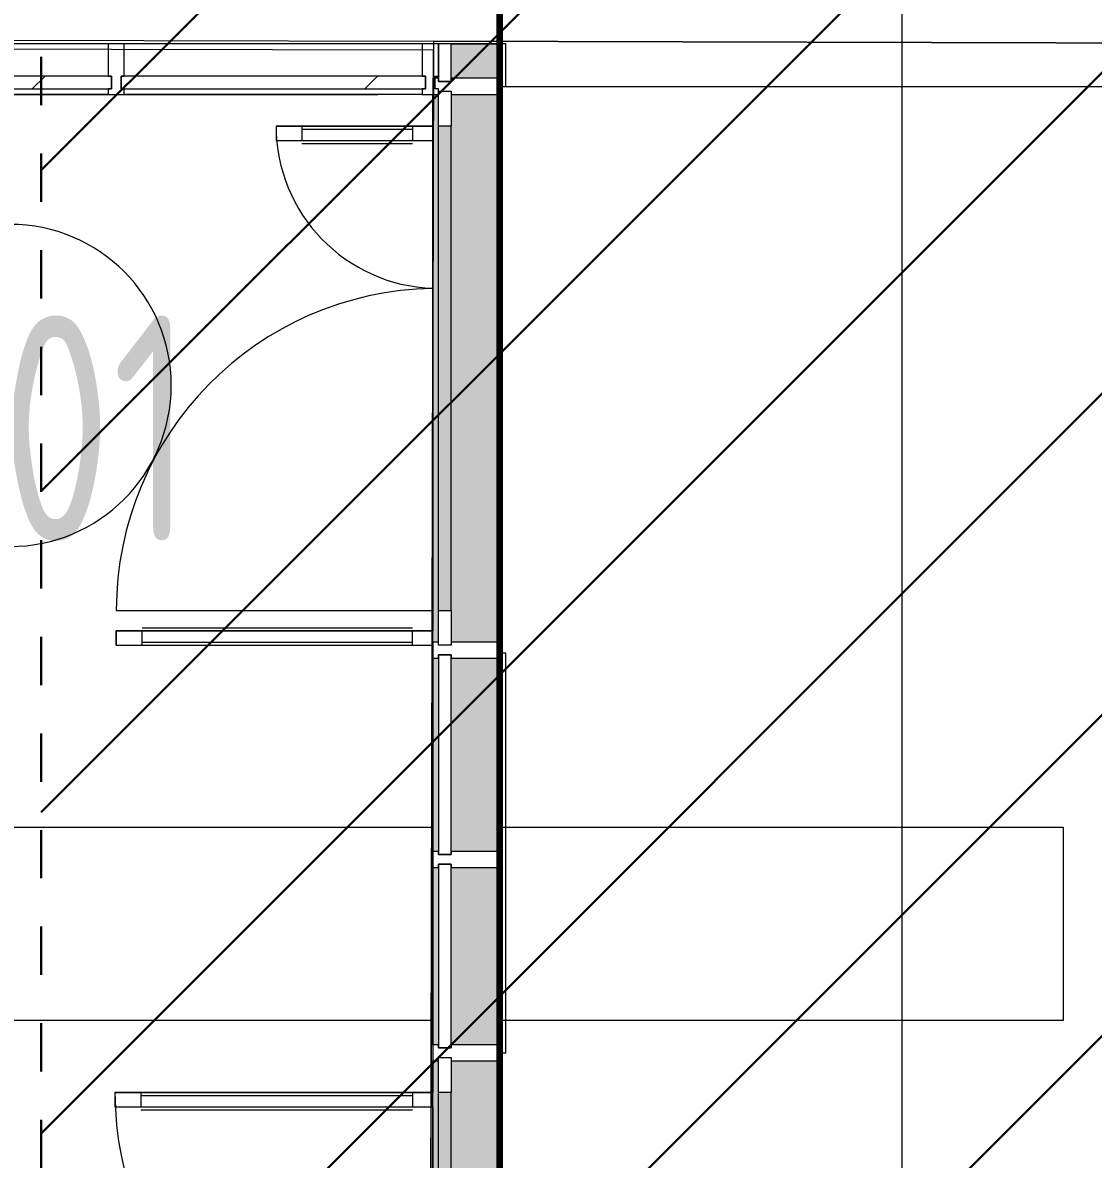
# Model space of a CAD drawing. Header units: millimetres. Extents: x -249154 to 415037, y -45458 to 354837.
# Drawn here: x 5344 to 8668, y 17283 to 20811 of the extents above; entities that cross this region are included whole.
import ezdxf

# ---------------------------------------------------------------- set-up
doc = ezdxf.new("R2010")
doc.units = ezdxf.units.MM
doc.linetypes.add('Штрих короткий', pattern=[600, 300, -300])
for name, color, linetype, lineweight in [('0) строит. леса', 20, 'Continuous', 30), ('3.4) Шп. баз 4 в 525 поз 4838м2', 160, 'Continuous', 140), ('3.4) Шп. фин 4 в 529 поз 11227м2', 6, 'Continuous', 140), ('4) демонтаж НЗ №2', 1, 'Continuous', 35), ('A-AREA-BNDY', 7, 'Continuous', 5), ('A-AREA-IDEN', 7, 'Continuous', 9), ('A-DETL-GENF', 7, 'Continuous', 9), ('A-FLOR', 7, 'Continuous', 9), ('A-GLAZ-CURT', 7, 'Continuous', 9), ('A-GLAZ-CURT-1', 7, 'Continuous', 5), ('A-GLAZ-CURT-2', 7, 'Continuous', 20), ('A-GLAZ-CWMG', 7, 'Continuous', 9), ('A-GLAZ-CWMG-1', 7, 'Continuous', 20), ('Оси', 7, 'Continuous', 9)]:
    doc.layers.add(name, color=color, linetype=linetype, lineweight=lineweight)
doc.layers.add('A-DOOR-1', color=7, linetype='Continuous', lineweight=5, true_color=0xc0c0c0)
doc.styles.add('СПДС', font='ГОСТ тип А.ttf', dxfattribs={"width": 0.9})

# ---------------------------------------------------------------- blocks, each defined once
blk = doc.blocks.new('Системная панель - Стекло - 40мм-23189506-Объем проектирования 1 этажа')
at = {"layer": 'A-GLAZ-CURT-1'}
h = blk.add_hatch(dxfattribs=at)
h.set_pattern_fill('FP_70', color=256, style=0, pattern_type=2)
h.set_pattern_definition([(45, (-5027.5, -20542), (-565.685, 565.685), [400, -1200]), (45, (-5427.5, -20742), (-565.685, 565.685), [1200, -400]), (45, (-4627.5, -20942), (-565.685, 565.685), [400, -1200])])
h.paths.add_polyline_path([(-467.9, 0), (727.5, 0), (727.5, 40), (-727.5, 40), (-727.5, 0), (-508.4, 0)])
at = {"layer": 'A-GLAZ-CURT-2'}
for p, q in [((727.5, 40), (-727.5, 40)), ((-727.5, 40), (-727.5, 0)), ((727.5, 0), (727.5, 40)), ((-727.5, 0), (727.5, 0))]:
    blk.add_line(p, q, dxfattribs=at)
blk = doc.blocks.new('Прямоугольный импост - Импост структурный с накладкой - 160мм-19877844-Объем проектирования 1 этажа')
at = {"layer": 'A-GLAZ-CWMG-1'}
for p, q in [((-50, 0), (-50, 17)), ((-50, 17), (0, 17)), ((-40, 0), (-50, 0)), ((-40, -40), (-40, 0)), ((0, 0), (-10, 0)), ((-10, 0), (-10, -40)), ((0, 7), (0, 0)), ((-50, -140), (-50, -40)), ((-50, -40), (-40, -40)), ((-10, -40), (0, -40)), ((0, -40), (0, -140)), ((0, -140), (-50, -140))]:
    blk.add_line(p, q, dxfattribs=at)
blk = doc.blocks.new('Прямоугольный импост - Импост структурный с накладкой - 190мм-24242608-Объем проектирования 1 этажа')
at = {"layer": 'A-GLAZ-CWMG'}
for points in [[(6760, 20775), (6760, 20882), (6610, 20882), (6610, 20775), (6640, 20775)], [(6560, 20775), (6570, 20775), (6570, 20782), (6560, 20782)]]:
    blk.add_hatch(color=256, dxfattribs=at).paths.add_polyline_path(points)
for p in [(6610, 20882), (6760, 20775)]:
    blk.add_line(p, (6760, 20882), dxfattribs=at)
blk = doc.blocks.new('Системная панель - Стекло - 40мм-32257947-Объем проектирования 1 этажа')
at = {"layer": 'A-GLAZ-CURT-1'}
h = blk.add_hatch(dxfattribs=at)
h.set_pattern_fill('FP_71', color=256, style=0, pattern_type=2)
h.set_pattern_definition([(135, (18475, -6770), (-565.685, -565.685), [400, -1200]), (135, (18675, -7170), (-565.685, -565.685), [1200, -400]), (135, (18875, -6370), (-565.685, -565.685), [400, -1200])])
h.paths.add_polyline_path([(310, 0), (310, 40), (-310, 40), (-310, 0), (245, 0)])
at = {"layer": 'A-GLAZ-CURT-2'}
for p, q in [((310, 40), (-310, 40)), ((-310, 40), (-310, 0)), ((310, 0), (310, 40)), ((-310, 0), (310, 0))]:
    blk.add_line(p, q, dxfattribs=at)
blk = doc.blocks.new('Прямоугольный импост - Импост структурный с накладкой - 190мм-32257948-Объем проектирования 1 этажа')
at = {"layer": 'A-GLAZ-CWMG'}
for points in [[(6553, 18375), (6570, 18375), (6570, 18975), (6553, 18975), (6553, 18409.4)], [(6610, 18375), (6760, 18375), (6760, 18975), (6610, 18975), (6610, 18450)]]:
    blk.add_hatch(color=256, dxfattribs=at).paths.add_polyline_path(points)
for p, q in [((6553, 18375), (6553, 18975)), ((6760, 18375), (6760, 18975))]:
    blk.add_line(p, q, dxfattribs=at)
blk = doc.blocks.new('Прямоугольный импост - Импост структурный с накладкой - 190мм-32257698-Объем проектирования 1 этажа')
at = {"layer": 'A-GLAZ-CWMG'}
for points in [[(6560, 16025), (6570, 16025), (6570, 17725), (6553, 17725), (6553, 16025)], [(6760, 16025), (6760, 17725), (6610, 17725), (6610, 16025)], [(6570, 16123), (6610, 16123), (6610, 17627), (6570, 17627), (6570, 16699.3)]]:
    blk.add_hatch(color=256, dxfattribs=at).paths.add_polyline_path(points)
for p, q in [((6553, 16025), (6553, 17725)), ((6760, 16025), (6760, 17725)), ((6570, 16123), (6570, 17627)), ((6610, 16123), (6610, 17627))]:
    blk.add_line(p, q, dxfattribs=at)
blk = doc.blocks.new('Прямоугольный импост - Импост структурный с накладкой - 190мм-22862222-Объем проектирования 1 этажа')
at = {"layer": 'A-GLAZ-CWMG-1'}
for p, q in [((-25, 0), (-25, 17)), ((-25, 17), (25, 17)), ((25, 0), (15, 0)), ((15, 0), (15, -40)), ((25, 17), (25, 0)), ((-25, -190), (-25, -40)), ((15, -40), (25, -40)), ((25, -40), (25, -190)), ((25, -190), (-25, -190))]:
    blk.add_line(p, q, dxfattribs=at)
blk = doc.blocks.new('Прямоугольный импост - Импост структурный с накладкой - 190мм-V44-Объем проектирования 1 этажа')
at = {"layer": 'A-GLAZ-CWMG-1'}
for p, q in [((-25, 0), (-25, 17)), ((-25, 17), (25, 17)), ((-15, 0), (-25, 0)), ((-15, -40), (-15, 0)), ((25, 17), (25, 0)), ((-25, -190), (-25, -40)), ((-25, -40), (-15, -40)), ((25, -40), (25, -190)), ((25, -190), (-25, -190))]:
    blk.add_line(p, q, dxfattribs=at)
blk = doc.blocks.new('Дверь_Витражная_остекление_ - ДВН_ДАО_Главный вход_1800 в свету 4-32257700-Объем проектирования 1 этажа')
at = {"layer": 'A-DETL-GENF'}
for p, q in [((-752, -1004), (-752, -17)), ((-752, -17), (-752, -1004)), ((-707, -1004), (-707, -17)), ((-707, -1004), (-707, -17)), ((815, -500), (815, -17)), ((815, -17), (815, -500)), ((860, -500), (860, -17)), ((860, -500), (860, -17)), ((-752, -80), (-707, -80)), ((-742, -924), (-742, -80)), ((-698, -924), (-698, -80)), ((806, -420), (806, -80)), ((860, -80), (815, -80)), ((850, -420), (850, -80)), ((860, -420), (815, -420)), ((860, -500), (815, -500)), ((815, -500), (860, -500)), ((-752, -924), (-707, -924)), ((-752, -1004), (-707, -1004)), ((-752, -1004), (-707, -1004))]:
    blk.add_line(p, q, dxfattribs=at)
at = {"layer": 'A-DOOR-1'}
for p, q in [((-860, 40), (-752, 40)), ((-860, 0), (-860, 40)), ((-752, 40), (-752, 0)), ((752, 40), (860, 40)), ((752, 0), (752, 40)), ((860, 40), (860, 0)), ((-752, 0), (-860, 0)), ((-752, -1004), (-752, -17)), ((860, 0), (752, 0)), ((752, -500), (752, -17))]:
    blk.add_line(p, q, dxfattribs=at)
for centre, radius, start, end in [((-752, 0), 1004, 270, 359.0249), ((752, 0), 500, 181.9705, 270)]:
    blk.add_arc(centre, radius, start, end, dxfattribs=at)
blk = doc.blocks.new('Прямоугольный импост - Импост структурный с накладкой - 160мм-23189503-Объем проектирования 1 этажа')
at = {"layer": 'A-GLAZ-CWMG'}
for p, q in [((5545, 20882), (4110, 20882)), ((5545, 20725), (4110, 20725))]:
    blk.add_line(p, q, dxfattribs=at)
blk = doc.blocks.new('Системная панель - Стекло - 40мм-31929511-Объем проектирования 1 этажа')
at = {"layer": 'A-GLAZ-CURT-1'}
h = blk.add_hatch(dxfattribs=at)
h.set_pattern_fill('FP_129', color=256, style=0, pattern_type=2)
h.set_pattern_definition([(135, (20623.5, -6770), (-565.685, -565.685), [400, -1200]), (135, (20823.5, -7170), (-565.685, -565.685), [1200, -400]), (135, (21023.5, -6370), (-565.685, -565.685), [400, -1200])])
h.paths.add_polyline_path([(58.5, 16.2), (58.5, 40), (-58.5, 40), (-58.5, 0), (58.5, 0), (58.5, 11.7)])
at = {"layer": 'A-GLAZ-CURT-2'}
for p, q in [((58.5, 40), (-58.5, 40)), ((-58.5, 40), (-58.5, 0)), ((58.5, 0), (58.5, 40)), ((-58.5, 0), (58.5, 0))]:
    blk.add_line(p, q, dxfattribs=at)
blk = doc.blocks.new('Системная панель - Стекло - 40мм-23770450-Объем проектирования 1 этажа')
at = {"layer": 'A-GLAZ-CURT-1'}
h = blk.add_hatch(dxfattribs=at)
h.set_pattern_fill('FP_143', color=256, style=0, pattern_type=2)
h.set_pattern_definition([(45, (-6257.5, -20542), (-565.685, 565.685), [400, -1200]), (45, (-6657.5, -20742), (-565.685, 565.685), [1200, -400]), (45, (-5857.5, -20942), (-565.685, 565.685), [400, -1200])])
h.paths.add_polyline_path([(-472.5, 0), (472.5, 0), (472.5, 40), (-472.5, 40), (-472.5, 28)])
at = {"layer": 'A-GLAZ-CURT-2'}
for p, q in [((472.5, 40), (-472.5, 40)), ((-472.5, 40), (-472.5, 0)), ((472.5, 0), (472.5, 40)), ((-472.5, 0), (472.5, 0))]:
    blk.add_line(p, q, dxfattribs=at)
blk = doc.blocks.new('Прямоугольный импост - Импост структурный с накладкой - 160мм-23770448-Объем проектирования 1 этажа')
at = {"layer": 'A-GLAZ-CWMG'}
for p, q in [((6520, 20882), (5595, 20882)), ((6520, 20725), (5595, 20725))]:
    blk.add_line(p, q, dxfattribs=at)
blk = doc.blocks.new('Прямоугольный импост - Импост структурный с накладкой - 160мм-19877843-Объем проектирования 1 этажа')
at = {"layer": 'A-GLAZ-CWMG-1'}
for p, q in [((-25, 0), (-25, 17)), ((-25, 17), (25, 17)), ((-15, 0), (-25, 0)), ((-15, -40), (-15, 0)), ((25, 0), (15, 0)), ((15, 0), (15, -40)), ((25, 17), (25, 0)), ((-25, -140), (-25, -40)), ((-25, -40), (-15, -40)), ((15, -40), (25, -40)), ((25, -40), (25, -140)), ((25, -140), (-25, -140))]:
    blk.add_line(p, q, dxfattribs=at)
blk = doc.blocks.new('Прямоугольный импост - Импост структурный с накладкой - 190мм-V155-Объем проектирования 1 этажа')
at = {"layer": 'A-GLAZ-CWMG-1'}
for p, q in [((-25, 0), (-25, 17)), ((-25, 17), (25, 17)), ((-15, 0), (-25, 0)), ((-15, -40), (-15, 0)), ((25, 17), (25, 0)), ((-25, -190), (-25, -40)), ((-25, -40), (-15, -40)), ((25, -40), (25, -190)), ((25, -190), (-25, -190))]:
    blk.add_line(p, q, dxfattribs=at)
blk = doc.blocks.new('Дверь_Витражная_остекление_ - ДВН_ДАО_Главный вход_1800 в свету 3-32257949-Объем проектирования 1 этажа')
at = {"layer": 'A-DETL-GENF'}
for p, q in [((-752, -504), (-752, -17)), ((-752, -17), (-752, -504)), ((-707, -504), (-707, -17)), ((-707, -504), (-707, -17)), ((815, -1000), (815, -17)), ((815, -17), (815, -1000)), ((860, -1000), (860, -17)), ((860, -1000), (860, -17)), ((-752, -80), (-707, -80)), ((-742, -424), (-742, -80)), ((-698, -424), (-698, -80)), ((806, -920), (806, -80)), ((860, -80), (815, -80)), ((850, -920), (850, -80)), ((-752, -424), (-707, -424)), ((-752, -504), (-707, -504)), ((-752, -504), (-707, -504)), ((860, -920), (815, -920)), ((860, -1000), (815, -1000)), ((815, -1000), (860, -1000))]:
    blk.add_line(p, q, dxfattribs=at)
at = {"layer": 'A-DOOR-1'}
for p, q in [((-860, 40), (-752, 40)), ((-860, 0), (-860, 40)), ((-752, 40), (-752, 0)), ((752, 40), (860, 40)), ((752, 0), (752, 40)), ((860, 40), (860, 0)), ((-752, 0), (-860, 0)), ((-752, -504), (-752, -17)), ((860, 0), (752, 0)), ((752, -1000), (752, -17))]:
    blk.add_line(p, q, dxfattribs=at)
for centre, radius, start, end in [((-752, 0), 504, 270, 358.0452), ((752, 0), 1000, 180.979, 270)]:
    blk.add_arc(centre, radius, start, end, dxfattribs=at)
blk = doc.blocks.new('Системная панель - Стекло - 40мм-23926328-Объем проектирования 1 этажа')
at = {"layer": 'A-GLAZ-CURT-1'}
h = blk.add_hatch(dxfattribs=at)
h.set_pattern_fill('FP_157', color=256, style=0, pattern_type=2)
h.set_pattern_definition([(135, (17850, -6770), (-565.685, -565.685), [400, -1200]), (135, (18050, -7170), (-565.685, -565.685), [1200, -400]), (135, (18250, -6370), (-565.685, -565.685), [400, -1200])])
h.paths.add_polyline_path([(285, 40), (-285, 40), (-285, 0), (285, 0)])
at = {"layer": 'A-GLAZ-CURT-2'}
for p, q in [((285, 40), (-285, 40)), ((-285, 40), (-285, 0)), ((285, 0), (285, 40)), ((-285, 0), (285, 0))]:
    blk.add_line(p, q, dxfattribs=at)
blk = doc.blocks.new('Прямоугольный импост - Импост структурный с накладкой - 190мм-23926323-Объем проектирования 1 этажа')
at = {"layer": 'A-GLAZ-CWMG'}
for points in [[(6570, 17775), (6570, 18325), (6553, 18325), (6553, 17775), (6560, 17775)], [(6610, 17775), (6760, 17775), (6760, 18325), (6610, 18325), (6610, 17830)]]:
    blk.add_hatch(color=256, dxfattribs=at).paths.add_polyline_path(points)
for p, q in [((6553, 17775), (6553, 18325)), ((6760, 17775), (6760, 18325))]:
    blk.add_line(p, q, dxfattribs=at)
blk = doc.blocks.new('Прямоугольный импост - Импост структурный с накладкой - 190мм-V156-Объем проектирования 1 этажа')
at = {"layer": 'A-GLAZ-CWMG-1'}
for p, q in [((-25, 0), (-25, 17)), ((-25, 17), (25, 17)), ((-15, 0), (-25, 0)), ((-15, -40), (-15, 0)), ((25, 0), (15, 0)), ((15, 0), (15, -40)), ((25, 17), (25, 0)), ((-25, -190), (-25, -40)), ((-25, -40), (-15, -40)), ((15, -40), (25, -40)), ((25, -40), (25, -190)), ((25, -190), (-25, -190))]:
    blk.add_line(p, q, dxfattribs=at)
blk = doc.blocks.new('Марка_Помещения - Номер-25198446-Объем проектирования 1 этажа')
at = {"layer": 'A-AREA-IDEN'}
for start, end in [(360, 180), (180, 360)]:
    blk.add_arc((0, 0), 2.5, start, end, dxfattribs=at)

msp = doc.modelspace()

# ---------------------------------------------------------------- hatches: boundary and pattern name
at = {"layer": '0) строит. леса', "linetype": 'Штрих короткий', "ltscale": 0.5}
h = msp.add_hatch(dxfattribs=at)
h.set_pattern_fill('ANSI31', color=256, scale=222)
h.paths.add_polyline_path([(12251.3, 25505.4), (5401.8, 25505.4), (5401.8, 15474.4), (12251.3, 15474.4)])

# ---------------------------------------------------------------- linework, layer by layer
msp.add_lwpolyline([(12251.3, 25505.4), (5401.8, 25505.4), (5401.8, 15474.4), (12251.3, 15474.4)], close=True, dxfattribs=at)
at = {"layer": '3.4) Шп. баз 4 в 525 поз 4838м2'}
msp.add_lwpolyline([(6824.7, 22418.9), (6824.7, 10742.9), (6845.7, 10742.9)], dxfattribs=at)
at = {"layer": '3.4) Шп. фин 4 в 529 поз 11227м2'}
msp.add_lwpolyline([(6824.7, 22418.9), (6824.7, 10742.9), (6845.7, 10742.9)], dxfattribs=at)
at = {"layer": '4) демонтаж НЗ №2'}
msp.add_lwpolyline([(6824.7, 22418.9), (6824.7, 10742.9), (6845.7, 10742.9)], dxfattribs=at)
at = {"layer": 'A-AREA-BNDY', "flags": 128}
for points in [[(4112, 21709.9), (3923.1, 21710.3), (3920.8, 20760.3), (6619.7, 20754), (8938.7, 20748.5), (8944.2, 23097.5), (6324.2, 23103.7), (6329.8, 25493.7), (4120.8, 25498.9), (4113.1, 22210.9), (4734.1, 22209.4), (4732.6, 21567.4), (4111.6, 21568.9)], [(4697, 15329.5), (4696.6, 15188.5), (6196.6, 15185), (6206.6, 15184.9), (6207, 15324.9), (6212, 15324.9), (6212, 15325.9), (6607, 15325), (6619.6, 20726), (4119.9, 20731.9), (4110.5, 18460.1), (4725.3, 18458.6), (4723.8, 17817.4), (4107.8, 17818.9), (4097.4, 15330.9)]]:
    msp.add_lwpolyline(points, close=True, dxfattribs=at)
msp.add_lwpolyline([(9784.1, 22197.6), (9780.7, 20726.1), (10002, 20608.7), (9998.8, 19275.3), (9998.6, 19155.3), (9997.1, 18525.3), (9996.8, 18405.3), (9995.3, 17775.3), (9955.3, 17775.4), (9956.8, 18405.4), (9957.1, 18525.4), (9958.6, 19155.4), (9958.8, 19275.4), (9962.2, 20725.1), (8939.2, 20727.5), (8939.2, 20748.5), (6619.7, 20754), (6619.6, 20726), (6607.3, 15477.5)], dxfattribs=at)
at = {"layer": 'A-FLOR'}
for p, q in [((6844.7, 20745.9), (4125.9, 20745.9)), ((6844.7, 20613.9), (6844.7, 20745.9)), ((6824.7, 20613.9), (9794.7, 20613.9)), ((4125.9, 20588.9), (6446.8, 20588.9)), ((6617.7, 20588.9), (6617.7, 20490.9)), ((6617.7, 20445.9), (6617.7, 18923.9)), ((6617.7, 18878.9), (6617.7, 17490.9)), ((6844.7, 18853.9), (6824.7, 18853.9)), ((6844.7, 17613.9), (6844.7, 18853.9)), ((4744.7, 18313.9), (6617.7, 18313.9)), ((6824.7, 18313.9), (8574.7, 18313.9)), ((8574.7, 18313.9), (8574.7, 17713.9)), ((6617.7, 17713.9), (4744.7, 17713.9)), ((8574.7, 17713.9), (6824.7, 17713.9)), ((6824.7, 17613.9), (6844.7, 17613.9)), ((6617.7, 17445.9), (6617.7, 15923.9))]:
    msp.add_line(p, q, dxfattribs=at)
at = {"layer": 'Оси'}
msp.add_lwpolyline([(8074.7, -2042.3), (8074.7, 2957.7), (8074.7, 22262), (8074.7, 27262)], dxfattribs=at)

# ---------------------------------------------------------------- block references
at = {"layer": 'A-AREA-IDEN', "xscale": 199.9999999999999, "yscale": 199.9999999999999, "zscale": 199.9999999999999}
msp.add_blockref('Марка_Помещения - Номер-25198446-Объем проектирования 1 этажа', (5305.3, 19685.5), dxfattribs=at)
at = {"layer": 'A-DOOR-1', "rotation": 269.9999999999999}
for name, p in [('Дверь_Витражная_остекление_ - ДВН_ДАО_Главный вход_1800 в свету 3-32257949-Объем проектирования 1 этажа', (6634.7, 19738.9)), ('Дверь_Витражная_остекление_ - ДВН_ДАО_Главный вход_1800 в свету 4-32257700-Объем проектирования 1 этажа', (6634.7, 16738.9))]:
    msp.add_blockref(name, p, dxfattribs=at)
at = {"layer": 'A-GLAZ-CURT', "rotation": 269.9999999999999}
for name, p in [('Системная панель - Стекло - 40мм-31929511-Объем проектирования 1 этажа', (6634.7, 20687.4)), ('Системная панель - Стекло - 40мм-32257947-Объем проектирования 1 этажа', (6634.7, 18538.9)), ('Системная панель - Стекло - 40мм-23926328-Объем проектирования 1 этажа', (6634.7, 17913.9))]:
    msp.add_blockref(name, p, dxfattribs=at)
at = {"layer": 'A-GLAZ-CURT'}
for name, p in [('Системная панель - Стекло - 40мм-23189506-Объем проектирования 1 этажа', (4892.2, 20605.9)), ('Системная панель - Стекло - 40мм-23770450-Объем проектирования 1 этажа', (6122.2, 20605.9))]:
    msp.add_blockref(name, p, dxfattribs=at)
at = {"layer": 'A-GLAZ-CWMG'}
for name, p in [('Прямоугольный импост - Импост структурный с накладкой - 160мм-23189503-Объем проектирования 1 этажа', (64.7, -136.1)), ('Прямоугольный импост - Импост структурный с накладкой - 160мм-23770448-Объем проектирования 1 этажа', (64.7, -136.1)), ('Прямоугольный импост - Импост структурный с накладкой - 190мм-24242608-Объем проектирования 1 этажа', (64.7, -136.1)), ('Прямоугольный импост - Импост структурный с накладкой - 190мм-32257698-Объем проектирования 1 этажа', (64.7, 2863.9)), ('Прямоугольный импост - Импост структурный с накладкой - 190мм-32257948-Объем проектирования 1 этажа', (64.7, -136.1)), ('Прямоугольный импост - Импост структурный с накладкой - 190мм-23926323-Объем проектирования 1 этажа', (64.7, -136.1)), ('Прямоугольный импост - Импост структурный с накладкой - 190мм-32257698-Объем проектирования 1 этажа', (64.7, -136.1))]:
    msp.add_blockref(name, p, dxfattribs=at)
at = {"layer": 'A-GLAZ-CWMG', "extrusion": (0, 0, -1)}
for name, p, rotation in [('Прямоугольный импост - Импост структурный с накладкой - 160мм-19877843-Объем проектирования 1 этажа', (-5634.7, 20605.9), 180), ('Прямоугольный импост - Импост структурный с накладкой - 160мм-19877844-Объем проектирования 1 этажа', (-6634.7, 20605.9), 180), ('Прямоугольный импост - Импост структурный с накладкой - 190мм-V155-Объем проектирования 1 этажа', (-6634.7, 20613.9), 270.0000000000001), ('Прямоугольный импост - Импост структурный с накладкой - 190мм-22862222-Объем проектирования 1 этажа', (-6634.7, 18863.9), 270.0000000000001), ('Прямоугольный импост - Импост структурный с накладкой - 190мм-V156-Объем проектирования 1 этажа', (-6634.7, 18213.9), 270.0000000000001), ('Прямоугольный импост - Импост структурный с накладкой - 190мм-V44-Объем проектирования 1 этажа', (-6634.7, 17613.9), 270.0000000000001)]:
    msp.add_blockref(name, p, dxfattribs=dict(at, rotation=rotation))

# ---------------------------------------------------------------- texts
at = {"layer": 'A-AREA-IDEN', "insert": (4869.3, 19902.7), "char_height": 700, "width": 1096.708, "attachment_point": 1, "style": 'СПДС'}
msp.add_mtext('1.01', dxfattribs=at)

doc.saveas('drawing.dxf')
